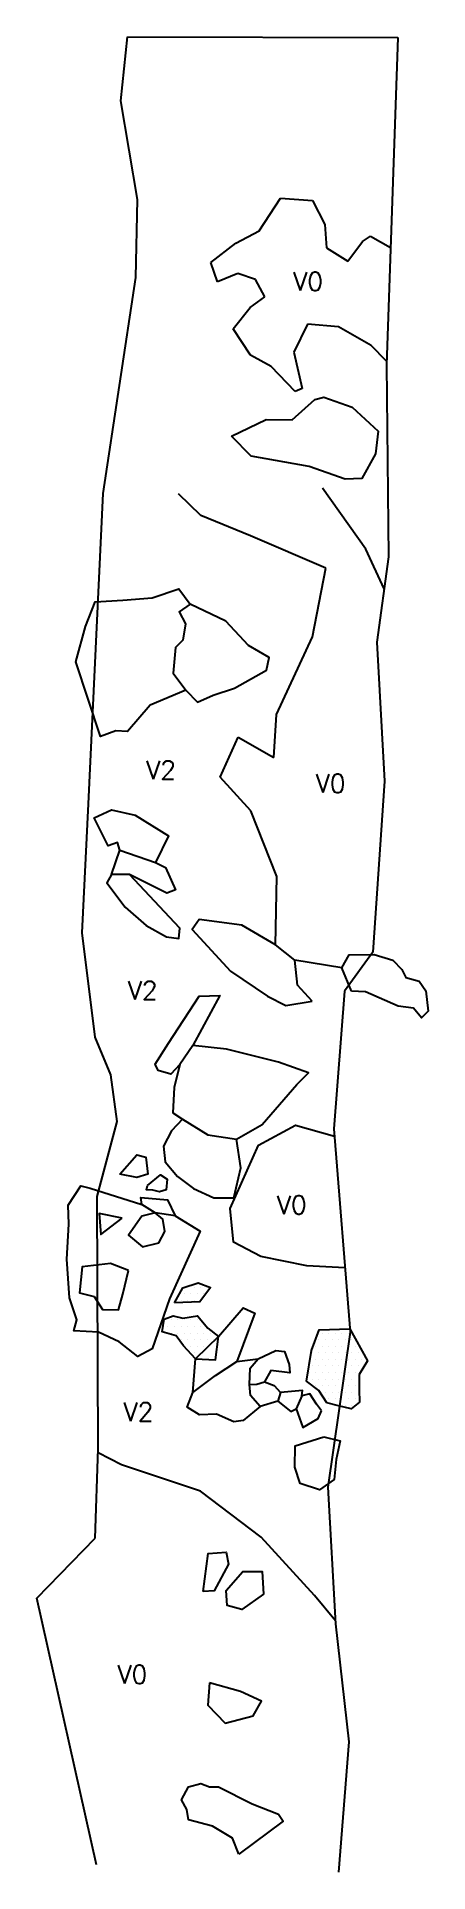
# Model space of a CAD drawing. Header units: metres. Extents: x 3.27 to 4.01, y -16.8 to -13.31.
import ezdxf

# ---------------------------------------------------------------- set-up
doc = ezdxf.new("R2010")
doc.units = ezdxf.units.M
doc.header["$LTSCALE"] = 25
doc.header["$MEASUREMENT"] = 0
doc.linetypes.add('GESTRICHELT', pattern=[0.75, 0.5, -0.25])
doc.linetypes.add('STRICHPUNKTX2', pattern=[2, 1, -0.5, 0, -0.5])
doc.layers.get('0').update_dxf_attribs({"linetype": 'CONTINUOUS'})
for name, color, linetype in [('BEFUND', 1, 'CONTINUOUS'), ('BEFUND_UNSICHER', 1, 'GESTRICHELT'), ('BEFUNDSCHRAFF', 1, 'CONTINUOUS'), ('GRABUNGSGRENZE', 3, 'STRICHPUNKTX2'), ('STEINE', 4, 'CONTINUOUS'), ('STEINESCHRAFF', 4, 'CONTINUOUS')]:
    doc.layers.add(name, color=color, linetype=linetype)
doc.styles.get("Standard").update_dxf_attribs({"font": 'txt.shx'})

# ---------------------------------------------------------------- blocks, each defined once
blk = doc.blocks.new('*X1')
at = {"color": 0}
for p, q in [((354.375, -1571.25), (354.375, -1571.25)), ((355, -1570), (355, -1570)), ((355.625, -1568.75), (355.625, -1568.75)), ((355.625, -1571.25), (355.625, -1571.25)), ((356.25, -1570), (356.25, -1570)), ((356.875, -1568.75), (356.875, -1568.75)), ((356.875, -1571.25), (356.875, -1571.25)), ((357.5, -1570), (357.5, -1570)), ((358.125, -1568.75), (358.125, -1568.75)), ((358.125, -1571.25), (358.125, -1571.25)), ((358.75, -1570), (358.75, -1570)), ((359.375, -1568.75), (359.375, -1568.75)), ((351.25, -1575), (351.25, -1575)), ((351.875, -1576.25), (351.875, -1576.25)), ((352.5, -1575), (352.5, -1575)), ((352.5, -1577.5), (352.5, -1577.5)), ((353.125, -1576.25), (353.125, -1576.25)), ((353.75, -1575), (353.75, -1575)), ((353.75, -1577.5), (353.75, -1577.5)), ((354.375, -1576.25), (354.375, -1576.25)), ((355, -1575), (355, -1575)), ((355, -1577.5), (355, -1577.5)), ((355.625, -1576.25), (355.625, -1576.25)), ((356.25, -1575), (356.25, -1575)), ((356.25, -1577.5), (356.25, -1577.5)), ((356.875, -1576.25), (356.875, -1576.25)), ((357.5, -1575), (357.5, -1575)), ((357.5, -1577.5), (357.5, -1577.5)), ((358.125, -1576.25), (358.125, -1576.25)), ((358.75, -1577.5), (358.75, -1577.5)), ((360, -1577.5), (360, -1577.5)), ((381.25, -1577.5), (381.25, -1577.5)), ((382.5, -1577.5), (382.5, -1577.5)), ((383.75, -1577.5), (383.75, -1577.5)), ((385, -1577.5), (385, -1577.5)), ((386.25, -1577.5), (386.25, -1577.5)), ((354.375, -1578.75), (354.375, -1578.75)), ((355, -1580), (355, -1580)), ((355.625, -1578.75), (355.625, -1578.75)), ((356.25, -1580), (356.25, -1580)), ((356.875, -1578.75), (356.875, -1578.75)), ((356.875, -1581.25), (356.875, -1581.25)), ((357.5, -1580), (357.5, -1580)), ((358.125, -1578.75), (358.125, -1578.75)), ((358.125, -1581.25), (358.125, -1581.25)), ((358.75, -1580), (358.75, -1580)), ((359.375, -1578.75), (359.375, -1578.75)), ((360.625, -1578.75), (360.625, -1578.75)), ((379.375, -1581.25), (379.375, -1581.25)), ((380, -1580), (380, -1580)), ((380.625, -1578.75), (380.625, -1578.75)), ((380.625, -1581.25), (380.625, -1581.25)), ((381.25, -1580), (381.25, -1580)), ((381.875, -1578.75), (381.875, -1578.75)), ((381.875, -1581.25), (381.875, -1581.25)), ((382.5, -1580), (382.5, -1580)), ((383.125, -1578.75), (383.125, -1578.75)), ((383.125, -1581.25), (383.125, -1581.25)), ((383.75, -1580), (383.75, -1580)), ((384.375, -1578.75), (384.375, -1578.75)), ((384.375, -1581.25), (384.375, -1581.25)), ((385, -1580), (385, -1580)), ((385.625, -1578.75), (385.625, -1578.75)), ((385.625, -1581.25), (385.625, -1581.25)), ((386.25, -1580), (386.25, -1580)), ((386.875, -1578.75), (386.875, -1578.75)), ((386.875, -1581.25), (386.875, -1581.25)), ((387.5, -1580), (387.5, -1580)), ((388.125, -1581.25), (388.125, -1581.25)), ((378.75, -1585), (378.75, -1585)), ((379.375, -1583.75), (379.375, -1583.75)), ((380, -1582.5), (380, -1582.5)), ((380, -1585), (380, -1585)), ((380.625, -1583.75), (380.625, -1583.75)), ((381.25, -1582.5), (381.25, -1582.5)), ((381.25, -1585), (381.25, -1585)), ((381.875, -1583.75), (381.875, -1583.75)), ((382.5, -1582.5), (382.5, -1582.5)), ((382.5, -1585), (382.5, -1585)), ((383.125, -1583.75), (383.125, -1583.75)), ((383.75, -1582.5), (383.75, -1582.5)), ((383.75, -1585), (383.75, -1585)), ((384.375, -1583.75), (384.375, -1583.75)), ((385, -1582.5), (385, -1582.5)), ((385, -1585), (385, -1585)), ((385.625, -1583.75), (385.625, -1583.75)), ((386.25, -1582.5), (386.25, -1582.5)), ((386.25, -1585), (386.25, -1585)), ((386.875, -1583.75), (386.875, -1583.75)), ((387.5, -1582.5), (387.5, -1582.5)), ((387.5, -1585), (387.5, -1585)), ((388.125, -1583.75), (388.125, -1583.75)), ((388.75, -1582.5), (388.75, -1582.5)), ((379.375, -1586.25), (379.375, -1586.25)), ((380, -1587.5), (380, -1587.5)), ((380.625, -1586.25), (380.625, -1586.25)), ((381.25, -1587.5), (381.25, -1587.5)), ((381.875, -1586.25), (381.875, -1586.25)), ((381.875, -1588.75), (381.875, -1588.75)), ((382.5, -1587.5), (382.5, -1587.5)), ((383.125, -1586.25), (383.125, -1586.25)), ((383.125, -1588.75), (383.125, -1588.75)), ((383.75, -1587.5), (383.75, -1587.5)), ((384.375, -1586.25), (384.375, -1586.25)), ((384.375, -1588.75), (384.375, -1588.75)), ((385, -1587.5), (385, -1587.5)), ((385.625, -1586.25), (385.625, -1586.25)), ((385.625, -1588.75), (385.625, -1588.75)), ((386.25, -1587.5), (386.25, -1587.5)), ((386.875, -1586.25), (386.875, -1586.25)), ((386.875, -1588.75), (386.875, -1588.75)), ((387.5, -1587.5), (387.5, -1587.5)), ((388.125, -1586.25), (388.125, -1586.25)), ((388.125, -1588.75), (388.125, -1588.75)), ((382.5, -1590), (382.5, -1590)), ((383.75, -1590), (383.75, -1590)), ((384.375, -1591.25), (384.375, -1591.25)), ((385, -1590), (385, -1590)), ((385.625, -1591.25), (385.625, -1591.25)), ((386.25, -1590), (386.25, -1590)), ((386.875, -1591.25), (386.875, -1591.25)), ((387.5, -1590), (387.5, -1590))]:
    blk.add_line(p, q, dxfattribs=at)

msp = doc.modelspace()

# ---------------------------------------------------------------- linework, layer by layer
at = {"layer": 'BEFUND'}
for points in [[(3.8557, -15.651), (3.7834, -15.6472), (3.6957, -15.6293), (3.6434, -15.6018), (3.6374, -15.5379), (3.6914, -15.4177), (3.7619, -15.3797), (3.8356, -15.4003)], [(3.8375, -16.3224), (3.7978, -16.2739), (3.6965, -16.1632), (3.5809, -16.0757), (3.4303, -16.0258), (3.3859, -16.003)], [(3.5857, -16.2665), (3.5955, -16.1945), (3.63, -16.192), (3.634, -16.2148), (3.607, -16.265), (3.5857, -16.2665)], [(3.6294, -16.2646), (3.6614, -16.2286), (3.6979, -16.2286), (3.7009, -16.2718), (3.6593, -16.3006), (3.6319, -16.293), (3.6294, -16.2646)], [(3.5977, -16.4406), (3.5951, -16.4827), (3.6275, -16.5168), (3.6808, -16.5031), (3.6971, -16.4752), (3.657, -16.4569), (3.5977, -16.4406)]]:
    msp.add_lwpolyline(points, dxfattribs=at)
at = {"layer": 'BEFUND_UNSICHER', "flags": 128}
for points in [[(3.9351, -13.9262), (3.9059, -13.8966), (3.8436, -13.861), (3.7847, -13.8558), (3.7583, -13.9091), (3.7744, -13.9781), (3.7612, -13.9837), (3.7151, -13.9364), (3.676, -13.9146), (3.6431, -13.8643), (3.6751, -13.8242), (3.7036, -13.8035), (3.6854, -13.771), (3.6519, -13.7593), (3.6133, -13.7749), (3.6006, -13.7384), (3.6484, -13.7014), (3.6926, -13.6781), (3.7333, -13.6163), (3.7941, -13.6204), (3.8174, -13.6661), (3.8209, -13.7108), (3.8615, -13.7357), (3.8889, -13.6982), (3.9042, -13.688), (3.9426, -13.7099)], [(3.9305, -14.3589), (3.8958, -14.2838), (3.8132, -14.1675)], [(3.7238, -15.0361), (3.726, -14.9062), (3.6764, -14.7813), (3.6182, -14.7173), (3.6523, -14.6412), (3.7202, -14.6799), (3.7254, -14.5982), (3.7941, -14.4506), (3.8191, -14.3197), (3.6761, -14.2586), (3.5813, -14.2194), (3.5392, -14.1783)]]:
    msp.add_lwpolyline(points, dxfattribs=at)
at = {"layer": 'BEFUND_UNSICHER'}
msp.add_lwpolyline([(3.8501, -15.0799), (3.7603, -15.0656)], dxfattribs=at)
at = {"layer": 'GRABUNGSGRENZE', "flags": 128}
msp.add_lwpolyline([(3.3831, -16.7864), (3.2691, -16.2793), (3.3803, -16.1653), (3.3861, -15.9953), (3.3842, -15.5152), (3.422, -15.3727), (3.4104, -15.2839), (3.3805, -15.2123), (3.3554, -15.0138), (3.3679, -14.7682), (3.3956, -14.1776), (3.4575, -13.7671), (3.4607, -13.6184), (3.429, -13.4306), (3.4419, -13.3089), (3.9564, -13.3105), (3.9348, -13.9332), (3.9389, -14.298), (3.9164, -14.4604), (3.9313, -14.7253), (3.909, -15.0501), (3.8551, -15.1246), (3.8345, -15.3864), (3.8655, -15.7731), (3.823, -16.0684), (3.8379, -16.3283), (3.8629, -16.5526), (3.8433, -16.8007)], dxfattribs=at)
at = {"layer": 'STEINE'}
for points in [[(3.6398, -14.0688), (3.7058, -14.0369), (3.7555, -14.0375), (3.7987, -13.999), (3.8155, -13.9944), (3.8693, -14.0133), (3.9189, -14.0595), (3.9138, -14.1021), (3.8879, -14.1493), (3.8559, -14.1503), (3.7879, -14.1263), (3.6773, -14.1069), (3.6398, -14.0688)], [(3.5529, -14.5518), (3.4849, -14.5806), (3.4422, -14.6303), (3.4194, -14.6293), (3.3904, -14.6404), (3.3434, -14.4982), (3.3618, -14.4308), (3.3801, -14.3836), (3.4329, -14.3806), (3.4887, -14.3761), (3.5395, -14.3589), (3.5612, -14.3884)], [(3.5612, -14.3884), (3.5404, -14.4031), (3.5521, -14.4259), (3.5475, -14.4569), (3.5332, -14.4706), (3.5286, -14.5198), (3.5529, -14.5518), (3.5752, -14.5747), (3.6047, -14.5615), (3.6453, -14.5484), (3.7062, -14.5139), (3.7118, -14.4901), (3.6723, -14.4672), (3.6292, -14.421), (3.5612, -14.3884)], [(3.4272, -14.8566), (3.4226, -14.8419), (3.4049, -14.848), (3.3785, -14.7951), (3.4116, -14.7795), (3.4562, -14.7897), (3.5201, -14.8293), (3.4952, -14.8795)], [(3.4114, -14.9028), (3.4272, -14.8566)], [(3.4272, -14.8566), (3.4952, -14.8795), (3.5144, -14.8892), (3.5331, -14.9318), (3.5169, -14.9384), (3.4454, -14.9028)], [(3.4454, -14.9028), (3.4114, -14.9028), (3.4027, -14.9185), (3.4372, -14.9647), (3.4777, -14.9998), (3.5163, -15.0211), (3.5396, -15.0242), (3.5412, -15.0044), (3.4454, -14.9028)], [(3.7932, -15.1433), (3.7653, -15.1133), (3.7603, -15.0656), (3.7238, -15.0361), (3.6594, -14.999), (3.5782, -14.9882), (3.565, -15.007), (3.638, -15.0863), (3.7085, -15.134), (3.7435, -15.1518), (3.7932, -15.1433)], [(3.8683, -15.1246), (3.8501, -15.0799), (3.8639, -15.0556), (3.9116, -15.0551), (3.9471, -15.0658), (3.9643, -15.0836), (3.9719, -15.0984), (3.9973, -15.1055), (4.0099, -15.1238), (4.0144, -15.1629), (4.0012, -15.1755), (3.986, -15.1572), (3.9571, -15.1531), (3.8947, -15.1257), (3.8683, -15.1246)], [(3.5663, -15.2282), (3.5413, -15.2642), (3.5241, -15.2825), (3.5002, -15.2754), (3.4947, -15.2637), (3.5201, -15.2236), (3.5781, -15.1339), (3.6176, -15.1329), (3.5663, -15.2282)], [(3.5413, -15.2642), (3.5306, -15.3079), (3.528, -15.3561), (3.5463, -15.3683), (3.595, -15.3978), (3.6493, -15.406), (3.698, -15.3781), (3.7641, -15.3021), (3.7864, -15.2798), (3.7296, -15.2594), (3.6302, -15.2349), (3.5663, -15.2282)], [(3.5463, -15.3683), (3.5255, -15.3901), (3.5102, -15.4195), (3.5137, -15.4494), (3.537, -15.4769), (3.5674, -15.5002), (3.6065, -15.5176), (3.6445, -15.5176), (3.6578, -15.4608), (3.6493, -15.406)], [(3.4274, -15.4727), (3.4594, -15.4362), (3.4767, -15.4403), (3.4807, -15.4727), (3.4599, -15.4793), (3.4274, -15.4727)], [(3.5329, -15.552), (3.5805, -15.581), (3.522, -15.7098), (3.4889, -15.8051), (3.4615, -15.8193), (3.426, -15.7919), (3.3864, -15.7735), (3.3397, -15.7704), (3.3454, -15.7496), (3.3317, -15.708), (3.3267, -15.6344), (3.3304, -15.5679), (3.3289, -15.5314), (3.3533, -15.4949), (3.371, -15.4995), (3.4689, -15.5306)], [(3.4802, -15.494), (3.5045, -15.4738), (3.5172, -15.4824), (3.5152, -15.5027), (3.5025, -15.5063), (3.4903, -15.5032), (3.4781, -15.5027), (3.4802, -15.494)], [(3.4689, -15.5306), (3.4674, -15.5169), (3.5182, -15.5215), (3.5329, -15.552), (3.4948, -15.5463), (3.4689, -15.5306)], [(3.4319, -15.5564), (3.3877, -15.5472), (3.3912, -15.5873), (3.4319, -15.5564)], [(3.4948, -15.5463), (3.4694, -15.5524), (3.4435, -15.5884), (3.4704, -15.6108), (3.5018, -15.6032), (3.513, -15.5819), (3.509, -15.5585), (3.4948, -15.5463)], [(3.4439, -15.6559), (3.4094, -15.6426), (3.3556, -15.6492), (3.3505, -15.6984), (3.3784, -15.7055), (3.3946, -15.7304), (3.4245, -15.731), (3.4332, -15.701), (3.4439, -15.6559)], [(3.5311, -15.7174), (3.5469, -15.689), (3.5763, -15.6794), (3.5997, -15.6881), (3.5793, -15.7154), (3.5311, -15.7174)], [(3.6153, -15.7814), (3.5711, -15.824), (3.5488, -15.7991), (3.5346, -15.7803), (3.5077, -15.7727), (3.5118, -15.7488), (3.5286, -15.7423), (3.5473, -15.7468), (3.5752, -15.7423), (3.5945, -15.7657), (3.6153, -15.7814)], [(3.5664, -15.8879), (3.5711, -15.824), (3.6096, -15.8256), (3.6153, -15.7814), (3.662, -15.7267), (3.6844, -15.7374), (3.6497, -15.8292)], [(3.8211, -15.9076), (3.806, -15.8842), (3.7826, -15.8664), (3.7924, -15.8081), (3.8066, -15.7685), (3.865, -15.767), (3.8984, -15.828), (3.8826, -15.8538), (3.8831, -15.8823), (3.8836, -15.9066), (3.8678, -15.9193), (3.8435, -15.9132), (3.8211, -15.9076)], [(3.674, -15.8729), (3.6751, -15.8419), (3.6908, -15.8237), (3.7244, -15.808), (3.7406, -15.81), (3.7497, -15.8349), (3.7507, -15.8506), (3.7147, -15.846), (3.7025, -15.8678)], [(3.6943, -15.9145), (3.6618, -15.9414), (3.6445, -15.9439), (3.6115, -15.9291), (3.5791, -15.9306), (3.5557, -15.9158), (3.5664, -15.8879), (3.6091, -15.8555), (3.6497, -15.8292), (3.6908, -15.8237)], [(3.7278, -15.9044), (3.6943, -15.9145), (3.676, -15.8937), (3.674, -15.8729), (3.6882, -15.8724), (3.7025, -15.8678), (3.7212, -15.8744), (3.7329, -15.8877)], [(3.774, -15.8943), (3.775, -15.8842), (3.7329, -15.8877), (3.7278, -15.9044), (3.7526, -15.9242), (3.7628, -15.9192)], [(3.811, -15.9228), (3.8014, -15.9101), (3.7887, -15.8908), (3.774, -15.8943), (3.7628, -15.9192), (3.7754, -15.9547), (3.8049, -15.9375), (3.811, -15.9228)], [(3.8155, -15.9725), (3.8469, -15.9797), (3.8393, -16.0152), (3.8352, -16.0537), (3.8072, -16.073), (3.7707, -16.0613), (3.7601, -16.0298), (3.7612, -15.9897), (3.8155, -15.9725)], [(3.6541, -16.766), (3.642, -16.736), (3.6039, -16.7131), (3.5583, -16.7009), (3.5548, -16.6811), (3.5446, -16.6628), (3.5579, -16.638), (3.5812, -16.6319), (3.5979, -16.638), (3.6152, -16.638), (3.6791, -16.6706), (3.7293, -16.6899), (3.7384, -16.7037), (3.6541, -16.766)]]:
    msp.add_lwpolyline(points, dxfattribs=at)

# ---------------------------------------------------------------- block references
at = {"layer": 'STEINESCHRAFF', "xscale": 0.01, "yscale": 0.01, "zscale": 0.01}
msp.add_blockref('*X1', (0, 0), dxfattribs=at)

# ---------------------------------------------------------------- texts
at = {"layer": 'BEFUNDSCHRAFF'}
for s, p in [('V0', (3.7571, -13.7918)), ('V2', (3.4771, -14.7213)), ('V0', (3.7999, -14.7468)), ('V2', (3.4421, -15.1405)), ('V0', (3.726, -15.5487)), ('V2', (3.4343, -15.9423)), ('V0', (3.4227, -16.4417))]:
    msp.add_text(s, height=0.035, dxfattribs=at).set_placement(p)

doc.saveas('drawing.dxf')
